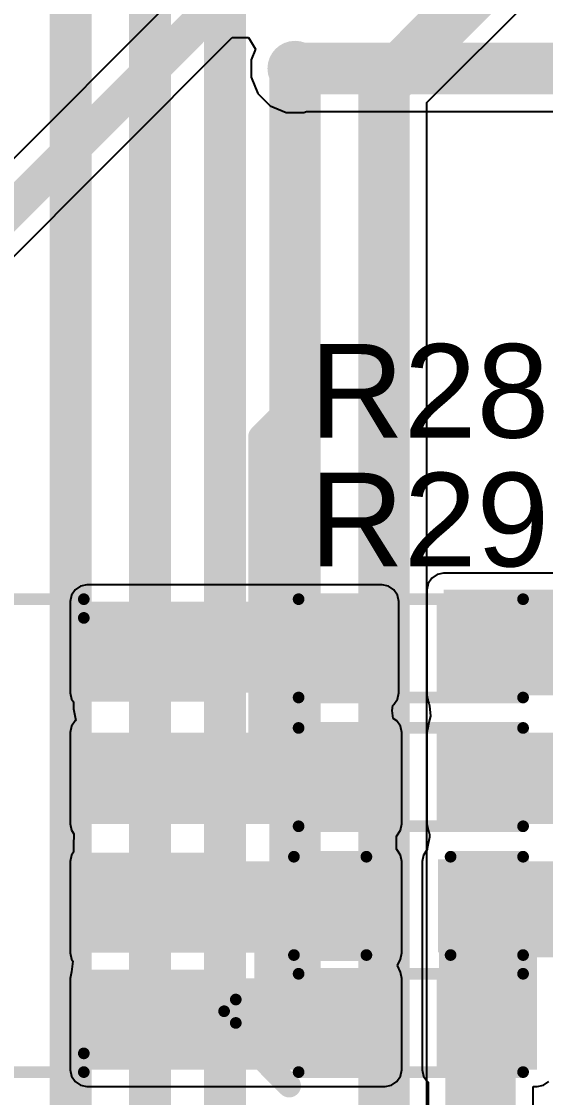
# Model space of a CAD drawing. Header units: millimetres. Extents: x -0.43 to 2.06, y -0.4 to 2.49.
# Drawn here: x 0.425 to 0.6491, y 0.0885 to 0.5481 of the extents above; entities that cross this region are included whole.
import ezdxf

# ---------------------------------------------------------------- set-up
doc = ezdxf.new("R2010")
doc.units = ezdxf.units.MM
doc.header["$MEASUREMENT"] = 0
for name, color, linetype in [('BottomLayer', 5, 'Continuous'), ('Mechanical2', 216, 'Continuous'), ('TopLayer', 1, 'Continuous'), ('TopOverlay', 2, 'Continuous'), ('TopPaste', 8, 'Continuous'), ('TopSolder', 216, 'Continuous'), ('ViaHoleLayer', 16, 'Continuous')]:
    doc.layers.add(name, color=color, linetype=linetype)
doc.styles.add('Arial', font='arial.ttf', dxfattribs={"height": 0.2})

# ---------------------------------------------------------------- blocks, each defined once
blk = doc.blocks.new('SOP_8_54')
at = {"layer": 'TopLayer'}
for points in [[(-0.13386, 0.08878), (-0.08268, 0.08878), (-0.08268, 0.06122), (-0.13386, 0.06122)], [(0.08268, 0.08878), (0.13386, 0.08878), (0.13386, 0.06122), (0.08268, 0.06122)], [(-0.13386, 0.03878), (-0.08268, 0.03878), (-0.08268, 0.01122), (-0.13386, 0.01122)], [(0.08268, 0.03878), (0.13386, 0.03878), (0.13386, 0.01122), (0.08268, 0.01122)], [(-0.13386, -0.01122), (-0.08268, -0.01122), (-0.08268, -0.03878), (-0.13386, -0.03878)], [(0.08268, -0.01122), (0.13386, -0.01122), (0.13386, -0.03878), (0.08268, -0.03878)], [(-0.13386, -0.06122), (-0.08268, -0.06122), (-0.08268, -0.08878), (-0.13386, -0.08878)], [(0.08268, -0.06122), (0.13386, -0.06122), (0.13386, -0.08878), (0.08268, -0.08878)]]:
    blk.add_hatch(color=1, dxfattribs=at).paths.add_polyline_path(points)
at = {"layer": 'TopOverlay'}
blk.add_hatch(color=2, dxfattribs=at).paths.add_polyline_path([(-0.078, 0.058), (-0.067, 0.058), (-0.067, 0.084), (-0.078, 0.084)])
at = {"layer": 'TopPaste'}
for points in [[(-0.13386, 0.08878), (-0.08268, 0.08878), (-0.08268, 0.06122), (-0.13386, 0.06122)], [(0.08268, 0.08878), (0.13386, 0.08878), (0.13386, 0.06122), (0.08268, 0.06122)], [(-0.13386, 0.03878), (-0.08268, 0.03878), (-0.08268, 0.01122), (-0.13386, 0.01122)], [(0.08268, 0.03878), (0.13386, 0.03878), (0.13386, 0.01122), (0.08268, 0.01122)], [(-0.13386, -0.01122), (-0.08268, -0.01122), (-0.08268, -0.03878), (-0.13386, -0.03878)], [(0.08268, -0.01122), (0.13386, -0.01122), (0.13386, -0.03878), (0.08268, -0.03878)], [(-0.13386, -0.06122), (-0.08268, -0.06122), (-0.08268, -0.08878), (-0.13386, -0.08878)], [(0.08268, -0.06122), (0.13386, -0.06122), (0.13386, -0.08878), (0.08268, -0.08878)]]:
    blk.add_hatch(color=8, dxfattribs=at).paths.add_polyline_path(points)
at = {"layer": 'TopSolder'}
for points in [[(-0.13786, 0.09278), (-0.07868, 0.09278), (-0.07868, 0.05722), (-0.13786, 0.05722)], [(0.07868, 0.09278), (0.13786, 0.09278), (0.13786, 0.05722), (0.07868, 0.05722)], [(-0.13786, 0.04278), (-0.07868, 0.04278), (-0.07868, 0.00722), (-0.13786, 0.00722)], [(0.07868, 0.04278), (0.13786, 0.04278), (0.13786, 0.00722), (0.07868, 0.00722)], [(-0.13786, -0.00722), (-0.07868, -0.00722), (-0.07868, -0.04278), (-0.13786, -0.04278)], [(0.07868, -0.00722), (0.13786, -0.00722), (0.13786, -0.04278), (0.07868, -0.04278)], [(-0.13786, -0.05722), (-0.07868, -0.05722), (-0.07868, -0.09278), (-0.13786, -0.09278)], [(0.07868, -0.05722), (0.13786, -0.05722), (0.13786, -0.09278), (0.07868, -0.09278)]]:
    blk.add_hatch(color=216, dxfattribs=at).paths.add_polyline_path(points)
at = {"layer": 'TopOverlay', "const_width": 0.005}
for points in [[(0.07986, 0.101), (-0.08014, 0.101)], [(-0.08014, 0.101), (-0.08014, 0.093)], [(0.07986, 0.101), (0.07986, 0.093)], [(-0.14014, 0.075), (-0.14514, 0.08)], [(-0.14514, 0.08), (-0.14514, 0.07)], [(-0.14014, 0.075), (-0.14514, 0.07)], [(-0.08014, -0.093), (-0.08014, -0.101)], [(0.07986, -0.093), (0.07986, -0.101)], [(0.07986, -0.101), (-0.08014, -0.101)]]:
    blk.add_lwpolyline(points, dxfattribs=at)
at = {"layer": 'TopOverlay', "const_width": 0.0025}
for points in [[(-0.08139, 0.101, 1), (-0.07889, 0.101, 1)], [(-0.08139, 0.101, 1), (-0.07889, 0.101, 1)], [(0.07861, 0.101, 1), (0.08111, 0.101, 1)], [(0.07861, 0.101, 1), (0.08111, 0.101, 1)], [(-0.08139, 0.093, 1), (-0.07889, 0.093, 1)], [(0.07861, 0.093, 1), (0.08111, 0.093, 1)], [(-0.14639, 0.08, 1), (-0.14389, 0.08, 1)], [(-0.14639, 0.08, 1), (-0.14389, 0.08, 1)], [(-0.14139, 0.075, 1), (-0.13889, 0.075, 1)], [(-0.14139, 0.075, 1), (-0.13889, 0.075, 1)], [(-0.14639, 0.07, 1), (-0.14389, 0.07, 1)], [(-0.14639, 0.07, 1), (-0.14389, 0.07, 1)], [(-0.08139, -0.093, 1), (-0.07889, -0.093, 1)], [(0.07861, -0.093, 1), (0.08111, -0.093, 1)], [(-0.08139, -0.101, 1), (-0.07889, -0.101, 1)], [(-0.08139, -0.101, 1), (-0.07889, -0.101, 1)], [(0.07861, -0.101, 1), (0.08111, -0.101, 1)], [(0.07861, -0.101, 1), (0.08111, -0.101, 1)]]:
    blk.add_lwpolyline(points, format="xyb", close=True, dxfattribs=at)
blk = doc.blocks.new('RES_0603_64')
at = {"layer": 'TopLayer'}
for points in [[(-0.015, 0.0175), (-0.015, -0.0175), (-0.045, -0.0175), (-0.045, 0.0175)], [(0.045, 0.0175), (0.045, -0.0175), (0.015, -0.0175), (0.015, 0.0175)]]:
    blk.add_hatch(color=1, dxfattribs=at).paths.add_polyline_path(points)
at = {"layer": 'TopPaste'}
for points in [[(-0.015, 0.0175), (-0.015, -0.0175), (-0.045, -0.0175), (-0.045, 0.0175)], [(0.045, 0.0175), (0.045, -0.0175), (0.015, -0.0175), (0.015, 0.0175)]]:
    blk.add_hatch(color=8, dxfattribs=at).paths.add_polyline_path(points)
at = {"layer": 'TopSolder'}
for points in [[(-0.011, 0.0215), (-0.011, -0.0215), (-0.049, -0.0215), (-0.049, 0.0215)], [(0.049, 0.0215), (0.049, -0.0215), (0.011, -0.0215), (0.011, 0.0215)]]:
    blk.add_hatch(color=216, dxfattribs=at).paths.add_polyline_path(points)
at = {"layer": 'TopOverlay', "const_width": 0.005}
for points in [[(-0.048, 0.021), (-0.048, -0.021)], [(0.048, 0.021), (-0.048, 0.021)], [(0.048, 0.021), (0.048, -0.021)], [(0.048, -0.021), (-0.048, -0.021)]]:
    blk.add_lwpolyline(points, dxfattribs=at)
at = {"layer": 'TopOverlay', "const_width": 0.0025}
for points in [[(-0.04925, 0.021, 1), (-0.04675, 0.021, 1)], [(-0.04925, 0.021, 1), (-0.04675, 0.021, 1)], [(0.04675, 0.021, 1), (0.04925, 0.021, 1)], [(0.04675, 0.021, 1), (0.04925, 0.021, 1)], [(-0.04925, -0.021, 1), (-0.04675, -0.021, 1)], [(-0.04925, -0.021, 1), (-0.04675, -0.021, 1)], [(0.04675, -0.021, 1), (0.04925, -0.021, 1)], [(0.04675, -0.021, 1), (0.04925, -0.021, 1)]]:
    blk.add_lwpolyline(points, format="xyb", close=True, dxfattribs=at)
blk = doc.blocks.new('RES_0603_66')
at = {"layer": 'TopLayer'}
for points in [[(-0.015, 0.0175), (-0.015, -0.0175), (-0.045, -0.0175), (-0.045, 0.0175)], [(0.045, 0.0175), (0.045, -0.0175), (0.015, -0.0175), (0.015, 0.0175)]]:
    blk.add_hatch(color=1, dxfattribs=at).paths.add_polyline_path(points)
at = {"layer": 'TopPaste'}
for points in [[(-0.015, 0.0175), (-0.015, -0.0175), (-0.045, -0.0175), (-0.045, 0.0175)], [(0.045, 0.0175), (0.045, -0.0175), (0.015, -0.0175), (0.015, 0.0175)]]:
    blk.add_hatch(color=8, dxfattribs=at).paths.add_polyline_path(points)
at = {"layer": 'TopSolder'}
for points in [[(-0.011, 0.0215), (-0.011, -0.0215), (-0.049, -0.0215), (-0.049, 0.0215)], [(0.049, 0.0215), (0.049, -0.0215), (0.011, -0.0215), (0.011, 0.0215)]]:
    blk.add_hatch(color=216, dxfattribs=at).paths.add_polyline_path(points)
at = {"layer": 'TopOverlay', "const_width": 0.005}
for points in [[(-0.048, -0.021), (-0.048, 0.021)], [(-0.048, 0.021), (0.048, 0.021)], [(0.048, -0.021), (0.048, 0.021)], [(-0.048, -0.021), (0.048, -0.021)]]:
    blk.add_lwpolyline(points, dxfattribs=at)
at = {"layer": 'TopOverlay', "const_width": 0.0025}
for points in [[(-0.04925, 0.021, 1), (-0.04675, 0.021, 1)], [(-0.04925, 0.021, 1), (-0.04675, 0.021, 1)], [(0.04675, 0.021, 1), (0.04925, 0.021, 1)], [(0.04675, 0.021, 1), (0.04925, 0.021, 1)], [(-0.04925, -0.021, 1), (-0.04675, -0.021, 1)], [(-0.04925, -0.021, 1), (-0.04675, -0.021, 1)], [(0.04675, -0.021, 1), (0.04925, -0.021, 1)], [(0.04675, -0.021, 1), (0.04925, -0.021, 1)]]:
    blk.add_lwpolyline(points, format="xyb", close=True, dxfattribs=at)
blk = doc.blocks.new('RES_0603_67')
at = {"layer": 'TopLayer'}
for points in [[(-0.015, 0.0175), (-0.015, -0.0175), (-0.045, -0.0175), (-0.045, 0.0175)], [(0.045, 0.0175), (0.045, -0.0175), (0.015, -0.0175), (0.015, 0.0175)]]:
    blk.add_hatch(color=1, dxfattribs=at).paths.add_polyline_path(points)
at = {"layer": 'TopPaste'}
for points in [[(-0.015, 0.0175), (-0.015, -0.0175), (-0.045, -0.0175), (-0.045, 0.0175)], [(0.045, 0.0175), (0.045, -0.0175), (0.015, -0.0175), (0.015, 0.0175)]]:
    blk.add_hatch(color=8, dxfattribs=at).paths.add_polyline_path(points)
at = {"layer": 'TopSolder'}
for points in [[(-0.011, 0.0215), (-0.011, -0.0215), (-0.049, -0.0215), (-0.049, 0.0215)], [(0.049, 0.0215), (0.049, -0.0215), (0.011, -0.0215), (0.011, 0.0215)]]:
    blk.add_hatch(color=216, dxfattribs=at).paths.add_polyline_path(points)
at = {"layer": 'TopOverlay', "const_width": 0.005}
for points in [[(-0.048, -0.021), (-0.048, 0.021)], [(-0.048, 0.021), (0.048, 0.021)], [(0.048, -0.021), (0.048, 0.021)], [(-0.048, -0.021), (0.048, -0.021)]]:
    blk.add_lwpolyline(points, dxfattribs=at)
at = {"layer": 'TopOverlay', "const_width": 0.0025}
for points in [[(-0.04925, 0.021, 1), (-0.04675, 0.021, 1)], [(-0.04925, 0.021, 1), (-0.04675, 0.021, 1)], [(0.04675, 0.021, 1), (0.04925, 0.021, 1)], [(0.04675, 0.021, 1), (0.04925, 0.021, 1)], [(-0.04925, -0.021, 1), (-0.04675, -0.021, 1)], [(-0.04925, -0.021, 1), (-0.04675, -0.021, 1)], [(0.04675, -0.021, 1), (0.04925, -0.021, 1)], [(0.04675, -0.021, 1), (0.04925, -0.021, 1)]]:
    blk.add_lwpolyline(points, format="xyb", close=True, dxfattribs=at)
blk = doc.blocks.new('CAP_0603_102')
at = {"layer": 'TopLayer'}
for points in [[(-0.015, 0.0175), (-0.015, -0.0175), (-0.045, -0.0175), (-0.045, 0.0175)], [(0.045, 0.0175), (0.045, -0.0175), (0.015, -0.0175), (0.015, 0.0175)]]:
    blk.add_hatch(color=1, dxfattribs=at).paths.add_polyline_path(points)
at = {"layer": 'TopPaste'}
for points in [[(-0.015, 0.0175), (-0.015, -0.0175), (-0.045, -0.0175), (-0.045, 0.0175)], [(0.045, 0.0175), (0.045, -0.0175), (0.015, -0.0175), (0.015, 0.0175)]]:
    blk.add_hatch(color=8, dxfattribs=at).paths.add_polyline_path(points)
at = {"layer": 'TopSolder'}
for points in [[(-0.01264, 0.01986), (-0.01264, -0.01986), (-0.04736, -0.01986), (-0.04736, 0.01986)], [(0.04736, 0.01986), (0.04736, -0.01986), (0.01264, -0.01986), (0.01264, 0.01986)]]:
    blk.add_hatch(color=216, dxfattribs=at).paths.add_polyline_path(points)
at = {"layer": 'TopOverlay', "const_width": 0.005}
for points in [[(-0.049, 0.021), (-0.018, 0.021)], [(-0.049, -0.021), (-0.049, 0.021)], [(0.018, 0.021), (0.049, 0.021)], [(0.049, -0.021), (0.049, 0.021)], [(-0.049, -0.021), (-0.018, -0.021)], [(0.018, -0.021), (0.049, -0.021)]]:
    blk.add_lwpolyline(points, dxfattribs=at)
at = {"layer": 'TopOverlay', "const_width": 0.0025}
for points in [[(-0.05025, 0.021, 1), (-0.04775, 0.021, 1)], [(-0.05025, 0.021, 1), (-0.04775, 0.021, 1)], [(-0.01925, 0.021, 1), (-0.01675, 0.021, 1)], [(0.01675, 0.021, 1), (0.01925, 0.021, 1)], [(0.04775, 0.021, 1), (0.05025, 0.021, 1)], [(0.04775, 0.021, 1), (0.05025, 0.021, 1)], [(-0.05025, -0.021, 1), (-0.04775, -0.021, 1)], [(-0.05025, -0.021, 1), (-0.04775, -0.021, 1)], [(-0.01925, -0.021, 1), (-0.01675, -0.021, 1)], [(0.01675, -0.021, 1), (0.01925, -0.021, 1)], [(0.04775, -0.021, 1), (0.05025, -0.021, 1)], [(0.04775, -0.021, 1), (0.05025, -0.021, 1)]]:
    blk.add_lwpolyline(points, format="xyb", close=True, dxfattribs=at)

msp = doc.modelspace()

# ---------------------------------------------------------------- hatches: boundary and pattern name
at = {"layer": 'BottomLayer'}
h = msp.add_hatch(color=5, dxfattribs=at)
edge = h.paths.add_edge_path()
edge.add_arc((0.542, 0.528), 0.01181, 0, 360)
h = msp.add_hatch(color=5, dxfattribs=at)
edge = h.paths.add_edge_path()
edge.add_arc((0.54182, 0.11797), 0.01181, 0, 360)
at = {"layer": 'TopLayer'}
h = msp.add_hatch(color=1, dxfattribs=at)
edge = h.paths.add_edge_path()
edge.add_arc((0.542, 0.528), 0.01181, 0, 360)
for points in [[(0.60551, 0.26031), (0.68951, 0.26031), (0.68951, 0.30531), (0.60551, 0.30531)], [(0.453, 0.26131), (0.57924, 0.26131), (0.57924, 0.30031), (0.453, 0.30031)], [(0.453, 0.20531), (0.58051, 0.20531), (0.58051, 0.24431), (0.453, 0.24431)], [(0.60551, 0.20531), (0.69051, 0.20531), (0.69051, 0.24431), (0.60551, 0.24431)], [(0.453, 0.15031), (0.58051, 0.15031), (0.58051, 0.18931), (0.453, 0.18931)], [(0.60351, 0.14831), (0.95151, 0.14831), (0.95151, 0.18931), (0.60351, 0.18931)], [(0.60351, 0.10031), (0.64551, 0.10031), (0.64551, 0.18931), (0.60351, 0.18931)], [(0.453, 0.10031), (0.58051, 0.10031), (0.58051, 0.13931), (0.453, 0.13931)]]:
    msp.add_hatch(color=1, dxfattribs=at).paths.add_polyline_path(points)
h = msp.add_hatch(color=1, dxfattribs=at)
edge = h.paths.add_edge_path()
edge.add_arc((0.54182, 0.11797), 0.01181, 0, 360)
at = {"layer": 'ViaHoleLayer'}
h = msp.add_hatch(color=16, dxfattribs=at)
edge = h.paths.add_edge_path()
edge.add_arc((0.542, 0.528), 0.00591, 0, 360)
h = msp.add_hatch(color=16, dxfattribs=at)
edge = h.paths.add_edge_path()
edge.add_arc((0.54182, 0.11797), 0.00591, 0, 360)

# ---------------------------------------------------------------- linework, layer by layer
at = {"layer": 'BottomLayer'}
for p, q in [((0.59835, 0.5134), (0.73776, 0.65281)), ((0.59835, -0.0944), (0.59835, 0.5134))]:
    msp.add_line(p, q, dxfattribs=at)
for points, const_width in [([(0.446, -0.175), (0.446, 0.807)], 0.018), ([(0.48, -0.16), (0.48, 0.807)], 0.018), ([(0.512, -0.14717), (0.512, 0.807)], 0.018), ([(0.58, 0.521), (0.728, 0.669)], 0.022), ([(0.542, 0.11894), (0.542, 0.528)], 0.022), ([(0.58, -0.102), (0.58, 0.521)], 0.022), ([(0.54182, 0.11876), (0.542, 0.11894)], 0.022), ([(0.54182, 0.11797), (0.54182, 0.11876)], 0.022), ([(0.54182, 0.11797), (0.542, 0.1178)], 0.022)]:
    msp.add_lwpolyline(points, dxfattribs=dict(at, const_width=const_width))
at = {"layer": 'BottomLayer', "const_width": 0.011}
for points in [[(0.5365, 0.528, 1), (0.5475, 0.528, 1)], [(0.5745, 0.521, 1), (0.5855, 0.521, 1)], [(0.5745, 0.521, 1), (0.5855, 0.521, 1)], [(0.53632, 0.11876, 1), (0.54732, 0.11876, 1)], [(0.53632, 0.11876, 1), (0.54732, 0.11876, 1)], [(0.53632, 0.11797, 1), (0.54732, 0.11797, 1)], [(0.53632, 0.11797, 1), (0.54732, 0.11797, 1)], [(0.5365, 0.11894, 1), (0.5475, 0.11894, 1)], [(0.5365, 0.11894, 1), (0.5475, 0.11894, 1)], [(0.5365, 0.1178, 1), (0.5475, 0.1178, 1)]]:
    msp.add_lwpolyline(points, format="xyb", close=True, dxfattribs=at)
at = {"layer": 'Mechanical2', "const_width": 0.01}
msp.add_lwpolyline([(0.62992, -0.01124, -1), (0.86614, -0.01124)], format="xyb", dxfattribs=at)
at = {"layer": 'TopLayer'}
for p, q in [((0.49855, 0.56645), (0.37088, 0.43878)), ((0.38745, 0.41355), (0.51512, 0.54122)), ((0.51512, 0.54122), (0.52208, 0.54122)), ((0.52208, 0.54122), (0.52504, 0.53622)), ((0.52504, 0.53622), (0.52319, 0.53174)), ((0.52319, 0.53174), (0.52319, 0.52426)), ((0.52319, 0.52426), (0.52605, 0.51734)), ((0.52605, 0.51734), (0.53134, 0.51205)), ((0.53134, 0.51205), (0.53826, 0.50919)), ((0.53826, 0.50919), (0.54574, 0.50919)), ((0.54574, 0.50919), (0.54685, 0.50965)), ((0.54685, 0.50965), (0.86536, 0.50965)), ((0.59892, 0.30804), (0.59837, 0.30531)), ((0.60047, 0.31035), (0.59892, 0.30804)), ((0.60278, 0.3119), (0.60047, 0.31035)), ((0.60551, 0.31244), (0.60278, 0.3119)), ((0.68951, 0.31244), (0.60551, 0.31244)), ((0.44795, 0.30535), (0.44641, 0.30304)), ((0.45027, 0.3069), (0.44795, 0.30535)), ((0.453, 0.30744), (0.45027, 0.3069)), ((0.57924, 0.30744), (0.453, 0.30744)), ((0.58198, 0.3069), (0.57924, 0.30744)), ((0.58429, 0.30535), (0.58198, 0.3069)), ((0.58584, 0.30304), (0.58429, 0.30535)), ((0.59837, 0.30531), (0.59837, 0.26031)), ((0.44641, 0.30304), (0.44586, 0.30031)), ((0.44586, 0.30031), (0.44586, 0.26131)), ((0.58638, 0.30031), (0.58584, 0.30304)), ((0.58638, 0.26131), (0.58638, 0.30031)), ((0.44586, 0.26131), (0.44641, 0.25858)), ((0.44641, 0.25858), (0.44719, 0.2574)), ((0.44719, 0.2574), (0.44719, 0.25486)), ((0.58429, 0.25626), (0.58584, 0.25858)), ((0.58584, 0.25858), (0.58638, 0.26131)), ((0.59837, 0.26031), (0.59892, 0.25758)), ((0.59892, 0.25758), (0.59914, 0.25691)), ((0.44719, 0.25486), (0.44719, 0.25453)), ((0.44719, 0.25453), (0.44821, 0.24953)), ((0.58354, 0.25381), (0.58375, 0.2559)), ((0.58399, 0.2504), (0.58354, 0.25381)), ((0.58375, 0.2559), (0.58429, 0.25626)), ((0.59914, 0.25691), (0.59951, 0.25581)), ((0.59951, 0.25581), (0.59951, 0.25581)), ((0.59951, 0.25581), (0.59989, 0.25129)), ((0.44795, 0.24935), (0.44641, 0.24704)), ((0.44821, 0.24953), (0.44795, 0.24935)), ((0.58556, 0.24935), (0.58399, 0.2504)), ((0.58711, 0.24704), (0.58556, 0.24935)), ((0.59951, 0.24981), (0.59912, 0.24799)), ((0.59989, 0.25129), (0.59951, 0.24981)), ((0.59951, 0.24981), (0.59951, 0.24981)), ((0.44641, 0.24704), (0.44586, 0.24431)), ((0.44586, 0.24431), (0.44586, 0.20531)), ((0.58765, 0.24431), (0.58711, 0.24704)), ((0.58765, 0.20531), (0.58765, 0.24431)), ((0.59892, 0.24704), (0.59837, 0.24431)), ((0.59837, 0.24431), (0.59837, 0.20531)), ((0.59912, 0.24799), (0.59892, 0.24704)), ((0.44586, 0.20531), (0.44641, 0.20258)), ((0.44641, 0.20258), (0.4474, 0.20109)), ((0.58556, 0.20026), (0.58711, 0.20258)), ((0.58711, 0.20258), (0.58765, 0.20531)), ((0.59837, 0.20531), (0.59892, 0.20258)), ((0.59892, 0.20258), (0.59915, 0.2019)), ((0.4474, 0.20109), (0.44719, 0.19609)), ((0.58543, 0.20018), (0.58556, 0.20026)), ((0.58543, 0.19444), (0.58543, 0.20018)), ((0.59952, 0.19965), (0.59851, 0.19481)), ((0.59915, 0.2019), (0.59951, 0.20081)), ((0.59951, 0.20081), (0.59951, 0.20081)), ((0.59951, 0.20081), (0.59952, 0.19965)), ((0.44719, 0.19321), (0.44641, 0.19204)), ((0.44719, 0.19609), (0.44719, 0.19476)), ((0.44719, 0.19476), (0.44719, 0.19321)), ((0.58556, 0.19435), (0.58543, 0.19444)), ((0.58711, 0.19204), (0.58556, 0.19435)), ((0.59847, 0.19435), (0.59692, 0.19204)), ((0.59851, 0.19439), (0.59847, 0.19435)), ((0.59851, 0.19481), (0.59851, 0.19481)), ((0.59851, 0.19481), (0.59851, 0.19439)), ((0.44641, 0.19204), (0.44586, 0.18931)), ((0.44586, 0.18931), (0.44586, 0.15142)), ((0.58765, 0.18931), (0.58711, 0.19204)), ((0.58765, 0.15031), (0.58765, 0.18931)), ((0.59692, 0.19204), (0.59637, 0.18931)), ((0.59637, 0.18931), (0.59637, 0.14831)), ((0.44586, 0.15142), (0.44586, 0.15031)), ((0.44586, 0.15031), (0.44586, 0.15031)), ((0.44586, 0.15031), (0.44641, 0.14758)), ((0.44641, 0.14758), (0.447, 0.14669)), ((0.58578, 0.14481), (0.58711, 0.14758)), ((0.58711, 0.14758), (0.58765, 0.15031)), ((0.59637, 0.14831), (0.59637, 0.10031)), ((0.447, 0.14668), (0.44641, 0.14208)), ((0.447, 0.14669), (0.447, 0.14669)), ((0.447, 0.14669), (0.447, 0.14668)), ((0.58711, 0.14204), (0.58578, 0.14481)), ((0.44629, 0.14146), (0.44586, 0.13931)), ((0.44586, 0.13931), (0.44586, 0.10031)), ((0.44641, 0.14208), (0.44629, 0.14146)), ((0.58765, 0.13931), (0.58711, 0.14204)), ((0.58765, 0.10031), (0.58765, 0.13931)), ((0.44586, 0.10031), (0.44641, 0.09758)), ((0.44641, 0.09758), (0.44795, 0.09526)), ((0.58556, 0.09526), (0.58711, 0.09758)), ((0.58711, 0.09758), (0.58765, 0.10031)), ((0.59637, 0.10031), (0.59692, 0.09758)), ((0.59692, 0.09758), (0.59847, 0.09526)), ((0.44795, 0.09526), (0.45027, 0.09371)), ((0.45027, 0.09371), (0.453, 0.09317)), ((0.453, 0.09317), (0.58051, 0.09317)), ((0.58051, 0.09317), (0.58324, 0.09371)), ((0.58324, 0.09371), (0.58556, 0.09526)), ((0.59847, 0.09526), (0.59889, 0.09497)), ((0.59889, 0.09497), (0.59889, 0.07462)), ((0.64376, 0.07466), (0.64376, 0.09317)), ((0.64376, 0.09317), (0.64551, 0.09317)), ((0.64551, 0.09317), (0.64824, 0.09371)), ((0.64824, 0.09371), (0.65056, 0.09526))]:
    msp.add_line(p, q, dxfattribs=at)
for points, const_width in [([(0.377, 0.424), (0.509, 0.556)], 0.015), ([(0.542, 0.528), (1.06552, 0.528)], 0.022), ([(0.62133, 0.06532), (0.62133, 0.11712)], 0.03), ([(0.62133, 0.11712), (0.62451, 0.12031)], 0.022)]:
    msp.add_lwpolyline(points, dxfattribs=dict(at, const_width=const_width))
for points, const_width in [([(0.5365, 0.528, 1), (0.5475, 0.528, 1)], 0.011), ([(0.61382, 0.11712, 1), (0.62882, 0.11712, 1)], 0.015), ([(0.61901, 0.12031, 1), (0.63001, 0.12031, 1)], 0.011), ([(0.61582, 0.11712, 1), (0.62682, 0.11712, 1)], 0.011)]:
    msp.add_lwpolyline(points, format="xyb", close=True, dxfattribs=dict(at, const_width=const_width))
at = {"layer": 'TopOverlay', "const_width": 0.01}
for points in [[(0.527, 0.3708), (0.54451, 0.38831)], [(0.527, 0.23882), (0.527, 0.3708)], [(0.527, 0.23882), (0.53541, 0.23041)], [(0.52951, 0.16431), (0.53851, 0.17331)], [(0.52951, 0.10349), (0.52951, 0.16431)], [(0.52951, 0.10349), (0.53951, 0.09349)]]:
    msp.add_lwpolyline(points, dxfattribs=at)
at = {"layer": 'TopOverlay', "const_width": 0.005}
for points in [[(0.54201, 0.38831, 1), (0.54701, 0.38831, 1)], [(0.5245, 0.3708, 1), (0.5295, 0.3708, 1)], [(0.5245, 0.3708, 1), (0.5295, 0.3708, 1)], [(0.5245, 0.23882, 1), (0.5295, 0.23882, 1)], [(0.5245, 0.23882, 1), (0.5295, 0.23882, 1)], [(0.53291, 0.23041, 1), (0.53791, 0.23041, 1)], [(0.53601, 0.17331, 1), (0.54101, 0.17331, 1)], [(0.52701, 0.16431, 1), (0.53201, 0.16431, 1)], [(0.52701, 0.16431, 1), (0.53201, 0.16431, 1)], [(0.52701, 0.10349, 1), (0.53201, 0.10349, 1)], [(0.52701, 0.10349, 1), (0.53201, 0.10349, 1)], [(0.53701, 0.09349, 1), (0.54201, 0.09349, 1)]]:
    msp.add_lwpolyline(points, format="xyb", close=True, dxfattribs=at)

# ---------------------------------------------------------------- block references
at = {"rotation": 180}
for name, p in [('SOP_8_54', (0.37151, 0.20031)), ('RES_0603_64', (0.59151, 0.12031))]:
    msp.add_blockref(name, p, dxfattribs=at)
for name, p in [('RES_0603_66', (0.59151, 0.28031)), ('RES_0603_67', (0.59151, 0.22531)), ('CAP_0603_102', (0.59051, 0.17031))]:
    msp.add_blockref(name, p)

# ---------------------------------------------------------------- texts
at = {"layer": 'TopOverlay', "style": 'Arial'}
for s, p in [('R28', (0.5482, 0.37031)), ('R29', (0.5482, 0.31531))]:
    msp.add_text(s, height=0.04, dxfattribs=at).set_placement(p)

doc.saveas('drawing.dxf')
